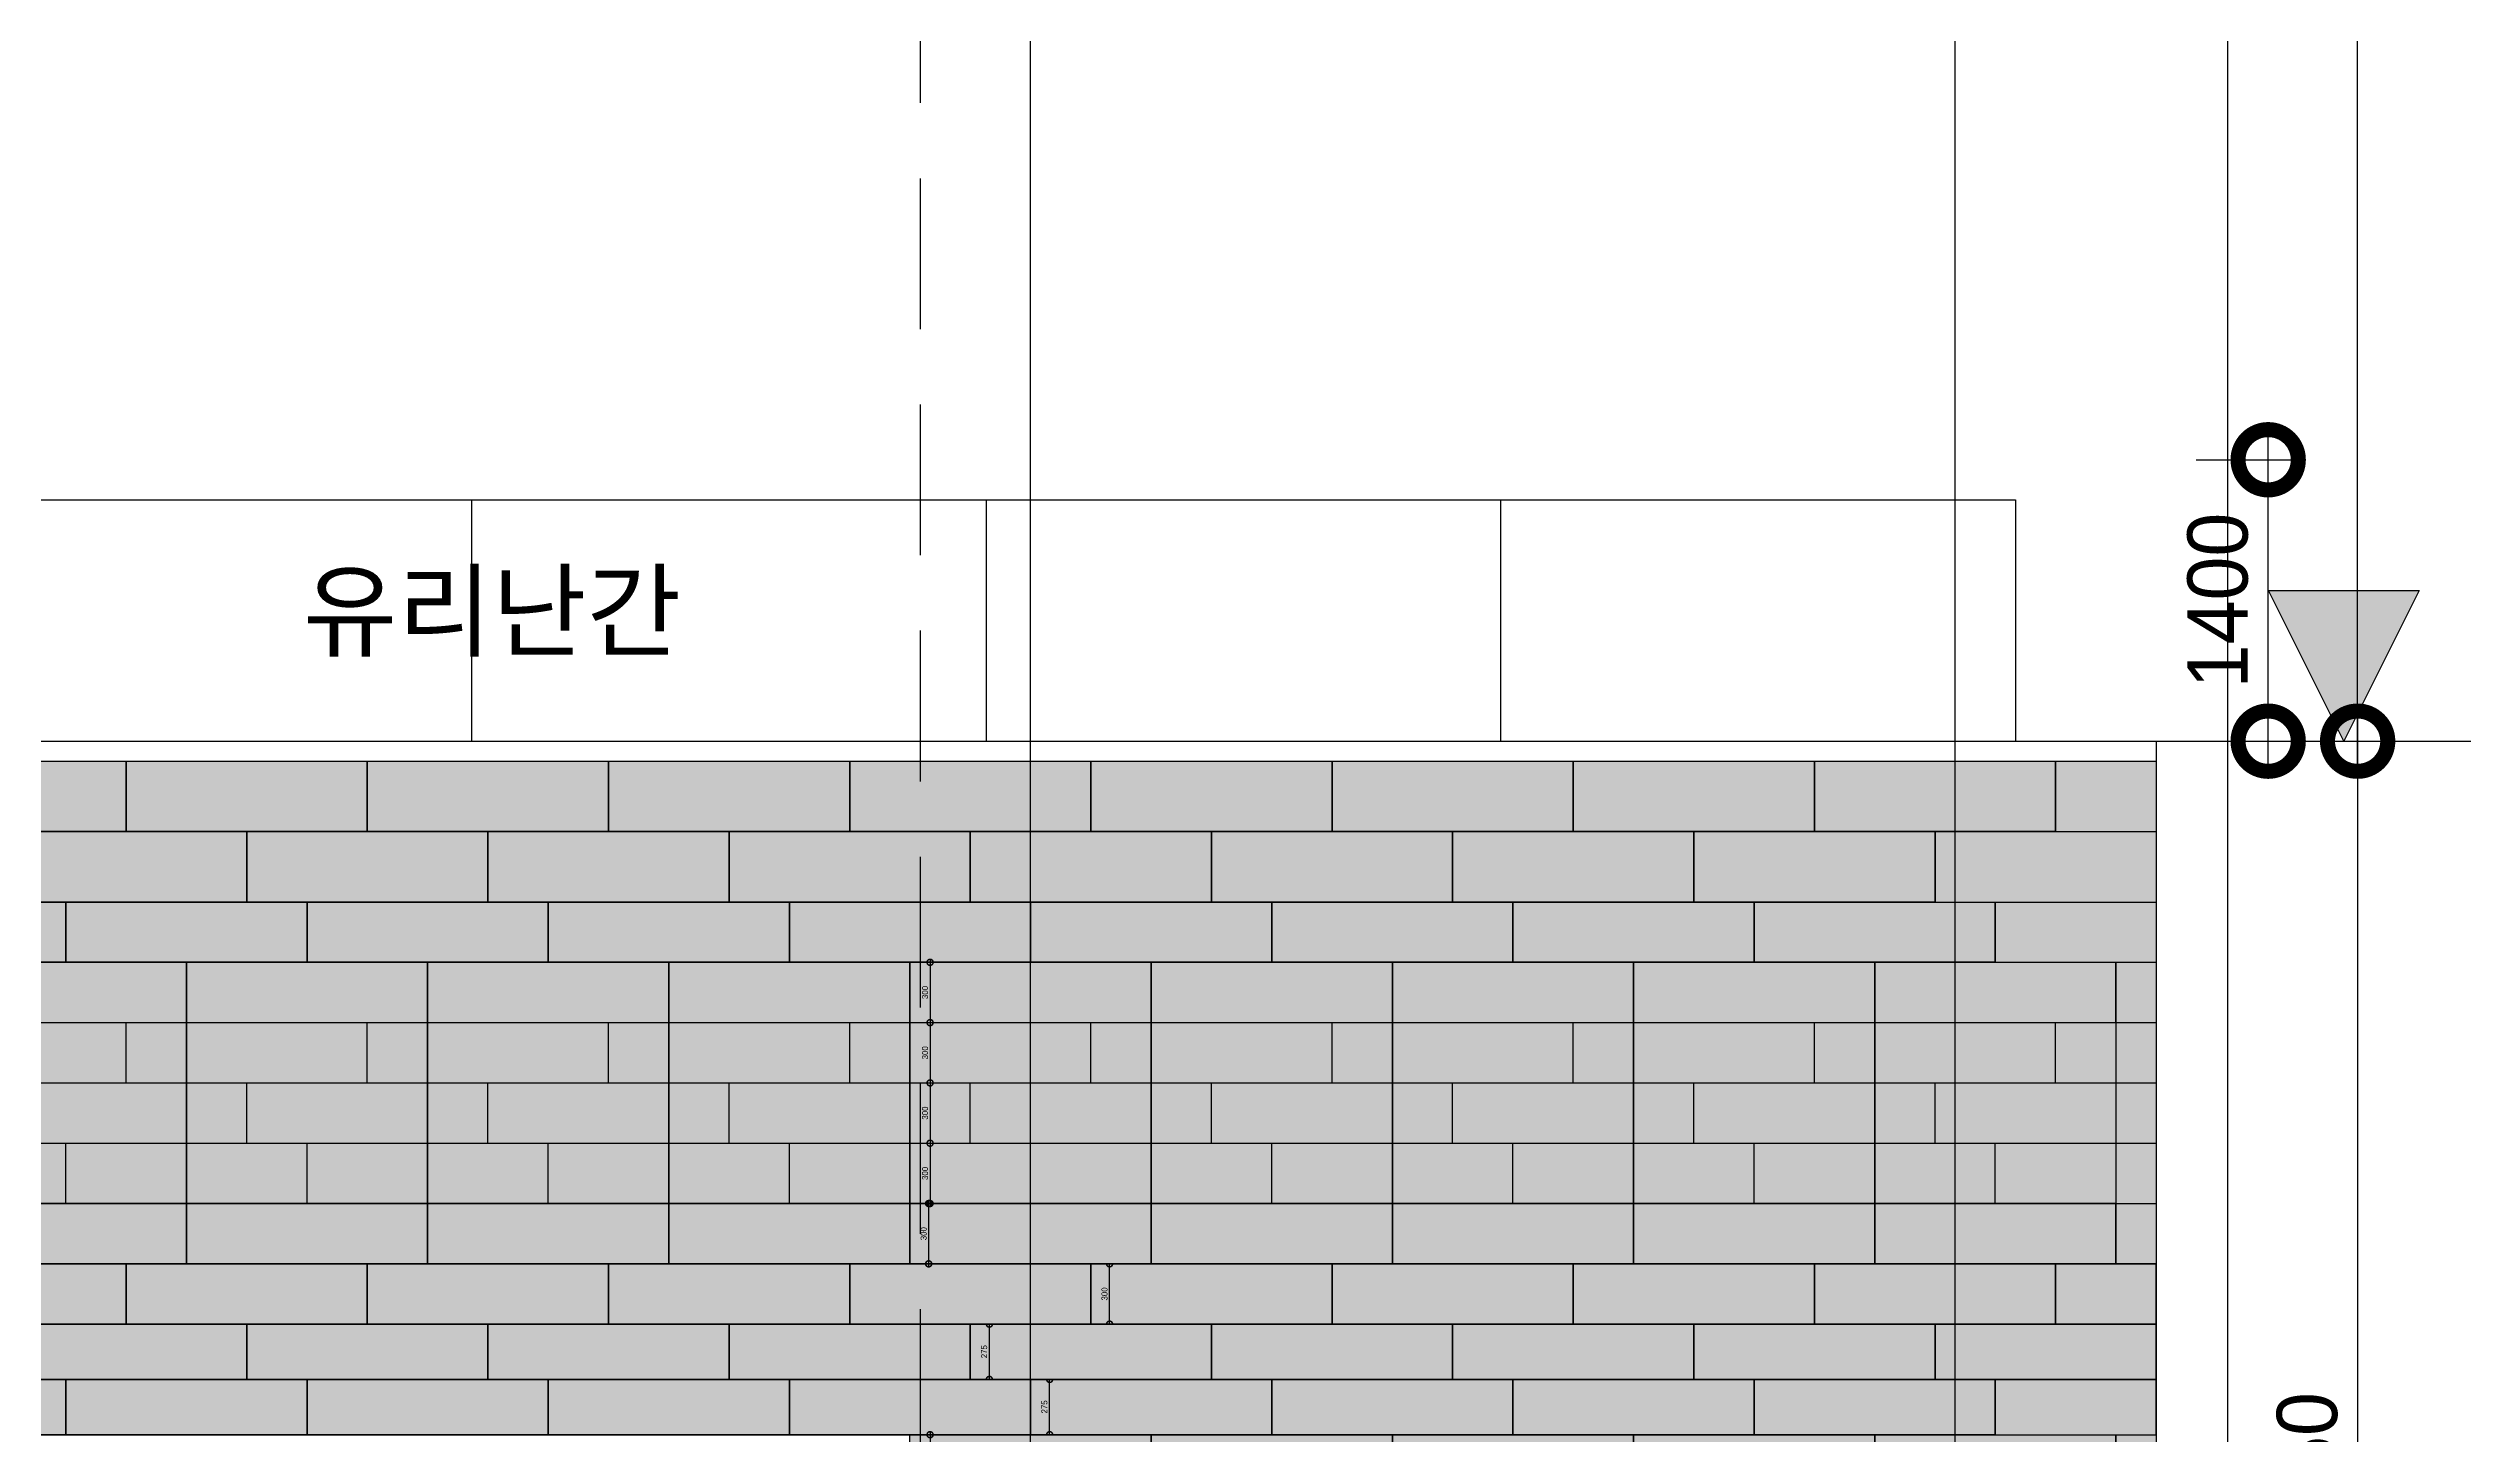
# Model space of a CAD drawing. Extents: x -430745 to 210250, y 0 to 148500.
# Drawn here: x 153908 to 165926, y 41629 to 48526 of the extents above; entities that cross this region are included whole.
import ezdxf
from ezdxf.xclip import XClip

# ---------------------------------------------------------------- set-up
doc = ezdxf.new("R2010")
doc.units = 0
doc.header["$LTSCALE"] = 250
doc.header["$MEASUREMENT"] = 0
doc.header["$XCLIPFRAME"] = 2
doc.linetypes.add('H1', pattern=[1.5, 1, -0.5])
doc.layers.get('0').update_dxf_attribs({"linetype": 'CONTINUOUS'})
doc.layers.get('Defpoints').update_dxf_attribs({"linetype": 'CONTINUOUS'})
for name, color, linetype in [('A-CEN', 1, 'CONTINUOUS'), ('A-DIM', 7, 'CONTINUOUS'), ('A-ELE-253', 253, 'CONTINUOUS'), ('A-ELE-6', 6, 'CONTINUOUS'), ('A-ELE-8 해치(세로)', 8, 'CONTINUOUS'), ('A-ETC-GLASS HANDRIAL', 5, 'CONTINUOUS'), ('A-SYM-LEVEL', 7, 'CONTINUOUS'), ('BOUNDARY_추후 증축', 7, 'H1'), ('X-배면도$0$A-ELE-8 해치', 8, 'CONTINUOUS')]:
    doc.layers.add(name, color=color, linetype=linetype)
doc.layers.add('NOPLOT', color=193, linetype='CONTINUOUS', plot=False)
doc.layers.add('NOPLOT-TEXT', color=41, linetype='CONTINUOUS', plot=False)
doc.styles.add('Gdim', font='')
doc.styles.add('Gtx', font='')
doc.styles.get('Gdim').set_extended_font_data('Dotum')
doc.styles.get('Gtx').set_extended_font_data('Dotum')
doc.dimstyles.new('Gdim100', dxfattribs={"dimscale": 100, "dimtxt": 3, "dimasz": 6, "dimexe": 1.5, "dimexo": 2, "dimgap": 1, "dimtad": 1, "dimdec": 0, "dimzin": 0, "dimdsep": 46, "dimtxsty": 'Gdim', "dimblk": 'DOTSMALL', "dimcen": 1.5, "dimdle": 1.5, "dimclrd": 1, "dimclre": 1, "dimclrt": 256, "dimazin": 0, "dimtfac": 1, "dimtdec": 0, "dimtix": 1, "dimtmove": 2, "dimatfit": 3, "dimldrblk": 'DOTSMALL', "dimfxl": 1.5, "dimtolj": 1, "dimtzin": 0, "dimlwd": -1, "dimlwe": -1, "dimarcsym": 0})

# ---------------------------------------------------------------- blocks, each defined once
blk = doc.blocks.new('A$C481fd194')
blk.add_hatch(color=256).paths.add_polyline_path([(375, 750), (-375, 750), (0, 0)])
blk.add_lwpolyline([(0, 0), (-375, 750), (375, 750), (0, 0)])
blk = doc.blocks.new('A$C8d7ec12c')
at = {"layer": 'A-SYM-LEVEL'}
blk.add_blockref('A$C481fd194', (0, -8100), dxfattribs=at)
blk = doc.blocks.new('A-CEN-WEST2')
at = {"layer": 'A-CEN'}
for p, q in [((14374810.5, -438071.4, 0), (14374810.5, -330738.1, 0)), ((14379410.5, -438071.4, 0), (14379410.5, -330738.1, 0))]:
    blk.add_line(p, q, dxfattribs=at)
at = {"layer": 'A-CEN', "elevation": 0}
blk.add_lwpolyline([(14300110.5, -413575.9), (14386647.6, -413575.9)], dxfattribs=at)
at = {"layer": 'A-SYM-LEVEL'}
blk.add_blockref('A$C8d7ec12c', (14381344.9, -405475.9, 0), dxfattribs=at)
blk = doc.blocks.new('_DotSmall')
at = {"color": 0, "linetype": 'ByBlock', "const_width": 0.5}
blk.add_lwpolyline([(-0.0625, 0, 1), (0.0625, 0, 1)], format="xyb", close=True, dxfattribs=at)
blk = doc.blocks.new('*D11')
at = {"layer": 'Defpoints', "color": 0, "transparency": 16777216}
for p in [(164395, 45079), (164395, 37729), (165398, 37729)]:
    blk.add_point(p, dxfattribs=at)
at = {"layer": 'NOPLOT', "color": 1, "transparency": 16777216}
for p, q in [((165398, 45229), (165398, 37579)), ((164595, 45079), (165548, 45079)), ((164595, 37729), (165548, 37729))]:
    blk.add_line(p, q, dxfattribs=at)
at = {"layer": 'NOPLOT', "color": 1, "transparency": 16777216, "xscale": 600, "yscale": 600, "zscale": 600}
for p, rotation in [((165398, 45079), 90), ((165398, 37729), 270)]:
    blk.add_blockref('_DotSmall', p, dxfattribs=dict(at, rotation=rotation))
at = {"layer": 'NOPLOT', "transparency": 16777216, "insert": (165148, 41404), "char_height": 300, "attachment_point": 5, "rotation": 90, "style": 'Gdim'}
blk.add_mtext('\\A1;7350', dxfattribs=at)
blk = doc.blocks.new('*D12')
at = {"layer": 'Defpoints', "color": 0, "transparency": 16777216}
for p in [(150895, 53179, 0), (165398, 53179), (164395, 45079)]:
    blk.add_point(p, dxfattribs=at)
at = {"layer": 'NOPLOT', "color": 1, "transparency": 16777216}
for p, q in [((165398, 44929), (165398, 53329)), ((151095, 53179), (165548, 53179)), ((164595, 45079), (165548, 45079))]:
    blk.add_line(p, q, dxfattribs=at)
at = {"layer": 'NOPLOT', "color": 1, "transparency": 16777216, "xscale": 600, "yscale": 600, "zscale": 600}
for p, rotation in [((165398, 53179), 90), ((165398, 45079), 270)]:
    blk.add_blockref('_DotSmall', p, dxfattribs=dict(at, rotation=rotation))
at = {"layer": 'NOPLOT', "transparency": 16777216, "insert": (165148, 49129), "char_height": 300, "attachment_point": 5, "rotation": 90, "style": 'Gdim'}
blk.add_mtext('\\A1;8100', dxfattribs=at)
blk = doc.blocks.new('*D22')
at = {"layer": 'Defpoints', "color": 0, "transparency": 16777216}
for p in [(164395, 46479), (164953, 46479), (164395, 45079)]:
    blk.add_point(p, dxfattribs=at)
at = {"layer": 'NOPLOT', "color": 1, "transparency": 16777216}
for p, q in [((164953, 44929), (164953, 46629)), ((164595, 46479), (165103, 46479)), ((164595, 45079), (165103, 45079))]:
    blk.add_line(p, q, dxfattribs=at)
at = {"layer": 'NOPLOT', "color": 1, "transparency": 16777216, "xscale": 600, "yscale": 600, "zscale": 600}
for p, rotation in [((164953, 46479), 90), ((164953, 45079), 270)]:
    blk.add_blockref('_DotSmall', p, dxfattribs=dict(at, rotation=rotation))
at = {"layer": 'NOPLOT', "transparency": 16777216, "insert": (164703, 45779), "char_height": 300, "attachment_point": 5, "rotation": 90, "style": 'Gdim'}
blk.add_mtext('\\A1;1400', dxfattribs=at)
blk = doc.blocks.new('*D162')
at = {"layer": 'Defpoints', "color": 0, "transparency": 16777216}
for p in [(0, 1200), (0, 900), (100, 900)]:
    blk.add_point(p, dxfattribs=at)
at = {"layer": 'NOPLOT', "color": 1, "transparency": 16777216}
for p, q in [((100, 1215), (100, 885)), ((20, 1200), (115, 1200)), ((20, 900), (115, 900))]:
    blk.add_line(p, q, dxfattribs=at)
at = {"layer": 'NOPLOT', "color": 1, "transparency": 16777216, "xscale": 60, "yscale": 60, "zscale": 60}
for p, rotation in [((100, 1200), 90), ((100, 900), 270)]:
    blk.add_blockref('_DotSmall', p, dxfattribs=dict(at, rotation=rotation))
at = {"layer": 'NOPLOT', "transparency": 16777216, "insert": (75, 1050), "char_height": 30, "attachment_point": 5, "rotation": 90, "style": 'Gdim'}
blk.add_mtext('\\A1;300', dxfattribs=at)
blk = doc.blocks.new('*D163')
at = {"layer": 'Defpoints', "color": 0, "transparency": 16777216}
for p in [(0, 900), (0, 600), (100, 600)]:
    blk.add_point(p, dxfattribs=at)
at = {"layer": 'NOPLOT', "color": 1, "transparency": 16777216}
for p, q in [((20, 900), (115, 900)), ((100, 915), (100, 585)), ((20, 600), (115, 600))]:
    blk.add_line(p, q, dxfattribs=at)
at = {"layer": 'NOPLOT', "color": 1, "transparency": 16777216, "xscale": 60, "yscale": 60, "zscale": 60}
for p, rotation in [((100, 900), 90), ((100, 600), 270)]:
    blk.add_blockref('_DotSmall', p, dxfattribs=dict(at, rotation=rotation))
at = {"layer": 'NOPLOT', "transparency": 16777216, "insert": (75, 750), "char_height": 30, "attachment_point": 5, "rotation": 90, "style": 'Gdim'}
blk.add_mtext('\\A1;300', dxfattribs=at)
blk = doc.blocks.new('*D164')
at = {"layer": 'Defpoints', "color": 0, "transparency": 16777216}
for p in [(0, 600), (0, 300), (100, 300)]:
    blk.add_point(p, dxfattribs=at)
at = {"layer": 'NOPLOT', "color": 1, "transparency": 16777216}
for p, q in [((100, 615), (100, 285)), ((20, 600), (115, 600)), ((20, 300), (115, 300))]:
    blk.add_line(p, q, dxfattribs=at)
at = {"layer": 'NOPLOT', "color": 1, "transparency": 16777216, "xscale": 60, "yscale": 60, "zscale": 60}
for p, rotation in [((100, 600), 90), ((100, 300), 270)]:
    blk.add_blockref('_DotSmall', p, dxfattribs=dict(at, rotation=rotation))
at = {"layer": 'NOPLOT', "transparency": 16777216, "insert": (75, 450), "char_height": 30, "attachment_point": 5, "rotation": 90, "style": 'Gdim'}
blk.add_mtext('\\A1;300', dxfattribs=at)
blk = doc.blocks.new('*D165')
at = {"layer": 'Defpoints', "color": 0, "transparency": 16777216}
for p in [(0, 300), (0, 0), (100, 0)]:
    blk.add_point(p, dxfattribs=at)
at = {"layer": 'NOPLOT', "color": 1, "transparency": 16777216}
for p, q in [((20, 300), (115, 300)), ((100, 315), (100, -15)), ((20, 0), (115, 0))]:
    blk.add_line(p, q, dxfattribs=at)
at = {"layer": 'NOPLOT', "color": 1, "transparency": 16777216, "xscale": 60, "yscale": 60, "zscale": 60}
for p, rotation in [((100, 300), 90), ((100, 0), 270)]:
    blk.add_blockref('_DotSmall', p, dxfattribs=dict(at, rotation=rotation))
at = {"layer": 'NOPLOT', "transparency": 16777216, "insert": (75, 150), "char_height": 30, "attachment_point": 5, "rotation": 90, "style": 'Gdim'}
blk.add_mtext('\\A1;300', dxfattribs=at)
blk = doc.blocks.new('*D167')
at = {"layer": 'Defpoints', "color": 0, "transparency": 16777216}
for p in [(0, 275), (95, 275), (0, 0)]:
    blk.add_point(p, dxfattribs=at)
at = {"layer": 'NOPLOT', "color": 1, "transparency": 16777216}
for p, q in [((20, 275), (110, 275)), ((95, -15), (95, 290)), ((20, 0), (110, 0))]:
    blk.add_line(p, q, dxfattribs=at)
at = {"layer": 'NOPLOT', "color": 1, "transparency": 16777216, "xscale": 60, "yscale": 60, "zscale": 60}
for p, rotation in [((95, 275), 90), ((95, 0), 270)]:
    blk.add_blockref('_DotSmall', p, dxfattribs=dict(at, rotation=rotation))
at = {"layer": 'NOPLOT', "transparency": 16777216, "insert": (69, 138), "char_height": 30, "attachment_point": 5, "rotation": 90, "style": 'Gdim'}
blk.add_mtext('\\A1;275', dxfattribs=at)
blk = doc.blocks.new('*D169')
at = {"layer": 'Defpoints', "color": 0, "transparency": 16777216}
for p in [(0, 275), (95, 275), (0, 0)]:
    blk.add_point(p, dxfattribs=at)
at = {"layer": 'NOPLOT', "color": 1, "transparency": 16777216}
for p, q in [((20, 275), (110, 275)), ((95, -15), (95, 290)), ((20, 0), (110, 0))]:
    blk.add_line(p, q, dxfattribs=at)
at = {"layer": 'NOPLOT', "color": 1, "transparency": 16777216, "xscale": 60, "yscale": 60, "zscale": 60}
for p, rotation in [((95, 275), 90), ((95, 0), 270)]:
    blk.add_blockref('_DotSmall', p, dxfattribs=dict(at, rotation=rotation))
at = {"layer": 'NOPLOT', "transparency": 16777216, "insert": (69, 138), "char_height": 30, "attachment_point": 5, "rotation": 90, "style": 'Gdim'}
blk.add_mtext('\\A1;275', dxfattribs=at)
blk = doc.blocks.new('*D175')
at = {"layer": 'Defpoints', "color": 0, "transparency": 16777216}
for p in [(0, 1200), (0, 900), (100, 900)]:
    blk.add_point(p, dxfattribs=at)
at = {"layer": 'NOPLOT', "color": 1, "transparency": 16777216}
for p, q in [((100, 1215), (100, 885)), ((20, 1200), (115, 1200)), ((20, 900), (115, 900))]:
    blk.add_line(p, q, dxfattribs=at)
at = {"layer": 'NOPLOT', "color": 1, "transparency": 16777216, "xscale": 60, "yscale": 60, "zscale": 60}
for p, rotation in [((100, 1200), 90), ((100, 900), 270)]:
    blk.add_blockref('_DotSmall', p, dxfattribs=dict(at, rotation=rotation))
at = {"layer": 'NOPLOT', "transparency": 16777216, "insert": (75, 1050), "char_height": 30, "attachment_point": 5, "rotation": 90, "style": 'Gdim'}
blk.add_mtext('\\A1;300', dxfattribs=at)
blk = doc.blocks.new('*D176')
at = {"layer": 'Defpoints', "color": 0, "transparency": 16777216}
for p in [(0, 900), (0, 600), (100, 600)]:
    blk.add_point(p, dxfattribs=at)
at = {"layer": 'NOPLOT', "color": 1, "transparency": 16777216}
for p, q in [((20, 900), (115, 900)), ((100, 915), (100, 585)), ((20, 600), (115, 600))]:
    blk.add_line(p, q, dxfattribs=at)
at = {"layer": 'NOPLOT', "color": 1, "transparency": 16777216, "xscale": 60, "yscale": 60, "zscale": 60}
for p, rotation in [((100, 900), 90), ((100, 600), 270)]:
    blk.add_blockref('_DotSmall', p, dxfattribs=dict(at, rotation=rotation))
at = {"layer": 'NOPLOT', "transparency": 16777216, "insert": (75, 750), "char_height": 30, "attachment_point": 5, "rotation": 90, "style": 'Gdim'}
blk.add_mtext('\\A1;300', dxfattribs=at)
blk = doc.blocks.new('*D177')
at = {"layer": 'Defpoints', "color": 0, "transparency": 16777216}
for p in [(0, 600), (0, 300), (100, 300)]:
    blk.add_point(p, dxfattribs=at)
at = {"layer": 'NOPLOT', "color": 1, "transparency": 16777216}
for p, q in [((100, 615), (100, 285)), ((20, 600), (115, 600)), ((20, 300), (115, 300))]:
    blk.add_line(p, q, dxfattribs=at)
at = {"layer": 'NOPLOT', "color": 1, "transparency": 16777216, "xscale": 60, "yscale": 60, "zscale": 60}
for p, rotation in [((100, 600), 90), ((100, 300), 270)]:
    blk.add_blockref('_DotSmall', p, dxfattribs=dict(at, rotation=rotation))
at = {"layer": 'NOPLOT', "transparency": 16777216, "insert": (75, 450), "char_height": 30, "attachment_point": 5, "rotation": 90, "style": 'Gdim'}
blk.add_mtext('\\A1;300', dxfattribs=at)
blk = doc.blocks.new('*D178')
at = {"layer": 'Defpoints', "color": 0, "transparency": 16777216}
for p in [(0, 300), (0, 0), (100, 0)]:
    blk.add_point(p, dxfattribs=at)
at = {"layer": 'NOPLOT', "color": 1, "transparency": 16777216}
for p, q in [((20, 300), (115, 300)), ((100, 315), (100, -15)), ((20, 0), (115, 0))]:
    blk.add_line(p, q, dxfattribs=at)
at = {"layer": 'NOPLOT', "color": 1, "transparency": 16777216, "xscale": 60, "yscale": 60, "zscale": 60}
for p, rotation in [((100, 300), 90), ((100, 0), 270)]:
    blk.add_blockref('_DotSmall', p, dxfattribs=dict(at, rotation=rotation))
at = {"layer": 'NOPLOT', "transparency": 16777216, "insert": (75, 150), "char_height": 30, "attachment_point": 5, "rotation": 90, "style": 'Gdim'}
blk.add_mtext('\\A1;300', dxfattribs=at)
blk = doc.blocks.new('*D171')
at = {"layer": 'Defpoints', "color": 0, "transparency": 16777216}
for p in [(0, 300), (93, 300), (0, 0)]:
    blk.add_point(p, dxfattribs=at)
at = {"layer": 'NOPLOT', "color": 1, "transparency": 16777216}
for p, q in [((20, 300), (108, 300)), ((93, -15), (93, 315)), ((20, 0), (108, 0))]:
    blk.add_line(p, q, dxfattribs=at)
at = {"layer": 'NOPLOT', "color": 1, "transparency": 16777216, "xscale": 60, "yscale": 60, "zscale": 60}
for p, rotation in [((93, 300), 90), ((93, 0), 270)]:
    blk.add_blockref('_DotSmall', p, dxfattribs=dict(at, rotation=rotation))
at = {"layer": 'NOPLOT', "transparency": 16777216, "insert": (68, 150), "char_height": 30, "attachment_point": 5, "rotation": 90, "style": 'Gdim'}
blk.add_mtext('\\A1;300', dxfattribs=at)
blk = doc.blocks.new('*D173')
at = {"layer": 'Defpoints', "color": 0, "transparency": 16777216}
for p in [(0, 300), (93, 300), (0, 0)]:
    blk.add_point(p, dxfattribs=at)
at = {"layer": 'NOPLOT', "color": 1, "transparency": 16777216}
for p, q in [((20, 300), (108, 300)), ((93, -15), (93, 315)), ((20, 0), (108, 0))]:
    blk.add_line(p, q, dxfattribs=at)
at = {"layer": 'NOPLOT', "color": 1, "transparency": 16777216, "xscale": 60, "yscale": 60, "zscale": 60}
for p, rotation in [((93, 300), 90), ((93, 0), 270)]:
    blk.add_blockref('_DotSmall', p, dxfattribs=dict(at, rotation=rotation))
at = {"layer": 'NOPLOT', "transparency": 16777216, "insert": (68, 150), "char_height": 30, "attachment_point": 5, "rotation": 90, "style": 'Gdim'}
blk.add_mtext('\\A1;300', dxfattribs=at)
blk = doc.blocks.new('*U183')
for p, q in [((37200, 0), (37200, 300)), ((38400, 0), (38400, 300)), ((39600, 0), (39600, 300)), ((40800, 0), (40800, 300)), ((42000, 0), (42000, 300)), ((43200, 0), (43200, 300)), ((44400, 0), (44400, 300)), ((45600, 0), (45600, 300)), ((46800, 0), (46800, 300))]:
    blk.add_line(p, q)
at = {"layer": 'NOPLOT'}
for points in [[(36000, 300), (37200, 300), (37200, 0), (36000, 0)], [(37200, 300), (38400, 300), (38400, 0), (37200, 0)], [(38400, 300), (39600, 300), (39600, 0), (38400, 0)], [(39600, 300), (40800, 300), (40800, 0), (39600, 0)], [(40800, 300), (42000, 300), (42000, 0), (40800, 0)], [(42000, 300), (43200, 300), (43200, 0), (42000, 0)], [(43200, 300), (44400, 300), (44400, 0), (43200, 0)], [(44400, 300), (45600, 300), (45600, 0), (44400, 0)], [(45600, 300), (46800, 300), (46800, 0), (45600, 0)]]:
    blk.add_lwpolyline(points, close=True, dxfattribs=at)
blk = doc.blocks.new('*U181')
for p, q in [((38400, 0), (38400, 350)), ((39600, 0), (39600, 350)), ((40800, 0), (40800, 350)), ((42000, 0), (42000, 350)), ((43200, 0), (43200, 350)), ((44400, 0), (44400, 350)), ((45600, 0), (45600, 350)), ((46800, 0), (46800, 350))]:
    blk.add_line(p, q)
at = {"layer": 'NOPLOT'}
for points in [[(37200, 350), (38400, 350), (38400, 0), (37200, 0)], [(38400, 350), (39600, 350), (39600, 0), (38400, 0)], [(39600, 350), (40800, 350), (40800, 0), (39600, 0)], [(40800, 350), (42000, 350), (42000, 0), (40800, 0)], [(42000, 350), (43200, 350), (43200, 0), (42000, 0)], [(43200, 350), (44400, 350), (44400, 0), (43200, 0)], [(44400, 350), (45600, 350), (45600, 0), (44400, 0)], [(45600, 350), (46800, 350), (46800, 0), (45600, 0)]]:
    blk.add_lwpolyline(points, close=True, dxfattribs=at)
blk = doc.blocks.new('*U179')
for p, q in [((37200, 0), (37200, 350)), ((38400, 0), (38400, 350)), ((39600, 0), (39600, 350)), ((40800, 0), (40800, 350)), ((42000, 0), (42000, 350)), ((43200, 0), (43200, 350)), ((44400, 0), (44400, 350)), ((45600, 0), (45600, 350)), ((46800, 0), (46800, 350))]:
    blk.add_line(p, q)
at = {"layer": 'NOPLOT'}
for points in [[(36000, 350), (37200, 350), (37200, 0), (36000, 0)], [(37200, 350), (38400, 350), (38400, 0), (37200, 0)], [(38400, 350), (39600, 350), (39600, 0), (38400, 0)], [(39600, 350), (40800, 350), (40800, 0), (39600, 0)], [(40800, 350), (42000, 350), (42000, 0), (40800, 0)], [(42000, 350), (43200, 350), (43200, 0), (42000, 0)], [(43200, 350), (44400, 350), (44400, 0), (43200, 0)], [(44400, 350), (45600, 350), (45600, 0), (44400, 0)], [(45600, 350), (46800, 350), (46800, 0), (45600, 0)]]:
    blk.add_lwpolyline(points, close=True, dxfattribs=at)
blk = doc.blocks.new('*U161')
for p, q in [((0, 900), (0, 1200)), ((1200, 900), (1200, 1200)), ((2400, 900), (2400, 1200)), ((3600, 900), (3600, 1200)), ((4800, 900), (4800, 1200)), ((6000, 900), (6000, 1200)), ((900, 600), (900, 900)), ((2100, 600), (2100, 900)), ((3300, 600), (3300, 900)), ((4500, 600), (4500, 900)), ((5700, 600), (5700, 900)), ((300, 300), (300, 600)), ((1500, 300), (1500, 600)), ((2700, 300), (2700, 600)), ((3900, 300), (3900, 600)), ((5100, 300), (5100, 600)), ((600, 0), (600, 300)), ((1800, 0), (1800, 300)), ((3000, 0), (3000, 300)), ((4200, 0), (4200, 300)), ((5400, 0), (5400, 300))]:
    blk.add_line(p, q)
at = {"layer": 'NOPLOT'}
for p, q in [((0, 900), (1200, 900)), ((1200, 900), (2400, 900)), ((2400, 900), (3600, 900)), ((3600, 900), (4800, 900)), ((4800, 900), (6000, 900)), ((0, 600), (1200, 600)), ((1200, 600), (2400, 600)), ((2400, 600), (3600, 600)), ((3600, 600), (4800, 600)), ((4800, 600), (6000, 600)), ((0, 300), (1200, 300)), ((1200, 300), (2400, 300)), ((2400, 300), (3600, 300)), ((3600, 300), (4800, 300)), ((4800, 300), (6000, 300))]:
    blk.add_line(p, q, dxfattribs=at)
for points in [[(0, 1200), (1200, 1200), (1200, 0), (0, 0)], [(1200, 1200), (2400, 1200), (2400, 0), (1200, 0)], [(2400, 1200), (3600, 1200), (3600, 0), (2400, 0)], [(3600, 1200), (4800, 1200), (4800, 0), (3600, 0)], [(4800, 1200), (6000, 1200), (6000, 0), (4800, 0)]]:
    blk.add_lwpolyline(points, close=True, dxfattribs=at)
for base, p1, p2, picture, middle in [((99.9, 900), (0, 1200), (0, 900), '*D162', (74.9, 1050)), ((99.9, 600), (0, 900), (0, 600), '*D163', (74.9, 750)), ((99.9, 300), (0, 600), (0, 300), '*D164', (74.9, 450)), ((99.9, 0), (0, 300), (0, 0), '*D165', (74.9, 150))]:
    dim = blk.add_linear_dim(base=base, p1=p1, p2=p2, angle=90, dimstyle='Gdim100', override={"dimscale": 10, "dimarcsym": 1}, dxfattribs=at)
    dim.commit()
    dim.dimension.update_dxf_attribs({"geometry": picture, "text_midpoint": middle})
blk = doc.blocks.new('*U166')
for p, q in [((-4800, 0), (-4800, 275)), ((-3600, 0), (-3600, 275)), ((-2400, 0), (-2400, 275)), ((-1200, 0), (-1200, 275)), ((0, 0), (0, 275)), ((0, 0), (0, 275)), ((1200, 0), (1200, 275)), ((2400, 0), (2400, 275)), ((3600, 0), (3600, 275)), ((4800, 0), (4800, 275))]:
    blk.add_line(p, q)
at = {"layer": 'NOPLOT'}
for points in [[(-6000, 275), (-4800, 275), (-4800, 0), (-6000, 0)], [(-4800, 275), (-3600, 275), (-3600, 0), (-4800, 0)], [(-3600, 275), (-2400, 275), (-2400, 0), (-3600, 0)], [(-2400, 275), (-1200, 275), (-1200, 0), (-2400, 0)], [(-1200, 275), (0, 275), (0, 0), (-1200, 0)], [(0, 275), (1200, 275), (1200, 0), (0, 0)], [(1200, 275), (2400, 275), (2400, 0), (1200, 0)], [(2400, 275), (3600, 275), (3600, 0), (2400, 0)], [(3600, 275), (4800, 275), (4800, 0), (3600, 0)]]:
    blk.add_lwpolyline(points, close=True, dxfattribs=at)
dim = blk.add_linear_dim(base=(94.5, 275), p1=(0, 0), p2=(0, 275), angle=90, dimstyle='Gdim100', override={"dimscale": 10, "dimarcsym": 1}, dxfattribs=at)
dim.commit()
dim.dimension.update_dxf_attribs({"geometry": '*D167', "text_midpoint": (69.5, 137.5)})
blk = doc.blocks.new('*U168')
for p, q in [((-3600, 0), (-3600, 275)), ((-2400, 0), (-2400, 275)), ((-1200, 0), (-1200, 275)), ((0, 0), (0, 275)), ((0, 0), (0, 275)), ((1200, 0), (1200, 275)), ((2400, 0), (2400, 275)), ((3600, 0), (3600, 275)), ((4800, 0), (4800, 275))]:
    blk.add_line(p, q)
at = {"layer": 'NOPLOT'}
for points in [[(-4800, 275), (-3600, 275), (-3600, 0), (-4800, 0)], [(-3600, 275), (-2400, 275), (-2400, 0), (-3600, 0)], [(-2400, 275), (-1200, 275), (-1200, 0), (-2400, 0)], [(-1200, 275), (0, 275), (0, 0), (-1200, 0)], [(0, 275), (1200, 275), (1200, 0), (0, 0)], [(1200, 275), (2400, 275), (2400, 0), (1200, 0)], [(2400, 275), (3600, 275), (3600, 0), (2400, 0)], [(3600, 275), (4800, 275), (4800, 0), (3600, 0)]]:
    blk.add_lwpolyline(points, close=True, dxfattribs=at)
dim = blk.add_linear_dim(base=(94.5, 275), p1=(0, 0), p2=(0, 275), angle=90, dimstyle='Gdim100', override={"dimscale": 10, "dimarcsym": 1}, dxfattribs=at)
dim.commit()
dim.dimension.update_dxf_attribs({"geometry": '*D169', "text_midpoint": (69.5, 137.5)})
blk = doc.blocks.new('*U174')
for p, q in [((-3600, 900), (-3600, 1200)), ((-2400, 900), (-2400, 1200)), ((-1200, 900), (-1200, 1200)), ((0, 900), (0, 1200)), ((0, 900), (0, 1200)), ((1200, 900), (1200, 1200)), ((2400, 900), (2400, 1200)), ((3600, 900), (3600, 1200)), ((4800, 900), (4800, 1200)), ((6000, 900), (6000, 1200)), ((-3900, 600), (-3900, 900)), ((-2700, 600), (-2700, 900)), ((-1500, 600), (-1500, 900)), ((-300, 600), (-300, 900)), ((900, 600), (900, 900)), ((2100, 600), (2100, 900)), ((3300, 600), (3300, 900)), ((4500, 600), (4500, 900)), ((5700, 600), (5700, 900)), ((-3300, 300), (-3300, 600)), ((-2100, 300), (-2100, 600)), ((-900, 300), (-900, 600)), ((300, 300), (300, 600)), ((1500, 300), (1500, 600)), ((2700, 300), (2700, 600)), ((3900, 300), (3900, 600)), ((5100, 300), (5100, 600)), ((-4200, 0), (-4200, 300)), ((-3000, 0), (-3000, 300)), ((-1800, 0), (-1800, 300)), ((-600, 0), (-600, 300)), ((600, 0), (600, 300)), ((1800, 0), (1800, 300)), ((3000, 0), (3000, 300)), ((4200, 0), (4200, 300)), ((5400, 0), (5400, 300))]:
    blk.add_line(p, q)
at = {"layer": 'NOPLOT'}
for p, q in [((-4800, 900), (-3600, 900)), ((-3600, 900), (-2400, 900)), ((-2400, 900), (-1200, 900)), ((-1200, 900), (0, 900)), ((0, 900), (1200, 900)), ((1200, 900), (2400, 900)), ((2400, 900), (3600, 900)), ((3600, 900), (4800, 900)), ((4800, 900), (6000, 900)), ((-4800, 600), (-3600, 600)), ((-3600, 600), (-2400, 600)), ((-2400, 600), (-1200, 600)), ((-1200, 600), (0, 600)), ((0, 600), (1200, 600)), ((1200, 600), (2400, 600)), ((2400, 600), (3600, 600)), ((3600, 600), (4800, 600)), ((4800, 600), (6000, 600)), ((-4800, 300), (-3600, 300)), ((-3600, 300), (-2400, 300)), ((-2400, 300), (-1200, 300)), ((-1200, 300), (0, 300)), ((0, 300), (1200, 300)), ((1200, 300), (2400, 300)), ((2400, 300), (3600, 300)), ((3600, 300), (4800, 300)), ((4800, 300), (6000, 300))]:
    blk.add_line(p, q, dxfattribs=at)
for points in [[(-4800, 1200), (-3600, 1200), (-3600, 0), (-4800, 0)], [(-3600, 1200), (-2400, 1200), (-2400, 0), (-3600, 0)], [(-2400, 1200), (-1200, 1200), (-1200, 0), (-2400, 0)], [(-1200, 1200), (0, 1200), (0, 0), (-1200, 0)], [(0, 1200), (1200, 1200), (1200, 0), (0, 0)], [(1200, 1200), (2400, 1200), (2400, 0), (1200, 0)], [(2400, 1200), (3600, 1200), (3600, 0), (2400, 0)], [(3600, 1200), (4800, 1200), (4800, 0), (3600, 0)], [(4800, 1200), (6000, 1200), (6000, 0), (4800, 0)]]:
    blk.add_lwpolyline(points, close=True, dxfattribs=at)
for base, p1, p2, picture, middle in [((99.9, 900), (0, 1200), (0, 900), '*D175', (74.9, 1050)), ((99.9, 600), (0, 900), (0, 600), '*D176', (74.9, 750)), ((99.9, 300), (0, 600), (0, 300), '*D177', (74.9, 450)), ((99.9, 0), (0, 300), (0, 0), '*D178', (74.9, 150))]:
    dim = blk.add_linear_dim(base=base, p1=p1, p2=p2, angle=90, dimstyle='Gdim100', override={"dimscale": 10, "dimarcsym": 1}, dxfattribs=at)
    dim.commit()
    dim.dimension.update_dxf_attribs({"geometry": picture, "text_midpoint": middle})
blk = doc.blocks.new('*U170')
for p, q in [((-3600, 0), (-3600, 300)), ((-2400, 0), (-2400, 300)), ((-1200, 0), (-1200, 300)), ((0, 0), (0, 300)), ((0, 0), (0, 300)), ((1200, 0), (1200, 300)), ((2400, 0), (2400, 300)), ((3600, 0), (3600, 300)), ((4800, 0), (4800, 300)), ((6000, 0), (6000, 300))]:
    blk.add_line(p, q)
at = {"layer": 'NOPLOT'}
for points in [[(-4800, 300), (-3600, 300), (-3600, 0), (-4800, 0)], [(-3600, 300), (-2400, 300), (-2400, 0), (-3600, 0)], [(-2400, 300), (-1200, 300), (-1200, 0), (-2400, 0)], [(-1200, 300), (0, 300), (0, 0), (-1200, 0)], [(0, 300), (1200, 300), (1200, 0), (0, 0)], [(1200, 300), (2400, 300), (2400, 0), (1200, 0)], [(2400, 300), (3600, 300), (3600, 0), (2400, 0)], [(3600, 300), (4800, 300), (4800, 0), (3600, 0)], [(4800, 300), (6000, 300), (6000, 0), (4800, 0)]]:
    blk.add_lwpolyline(points, close=True, dxfattribs=at)
dim = blk.add_linear_dim(base=(93.4, 300), p1=(0, 0), p2=(0, 300), angle=90, dimstyle='Gdim100', override={"dimscale": 10, "dimarcsym": 1}, dxfattribs=at)
dim.commit()
dim.dimension.update_dxf_attribs({"geometry": '*D171', "text_midpoint": (68.4, 150)})
blk = doc.blocks.new('*U172')
for p, q in [((-4800, 0), (-4800, 300)), ((-3600, 0), (-3600, 300)), ((-2400, 0), (-2400, 300)), ((-1200, 0), (-1200, 300)), ((0, 0), (0, 300)), ((0, 0), (0, 300)), ((1200, 0), (1200, 300)), ((2400, 0), (2400, 300)), ((3600, 0), (3600, 300)), ((4800, 0), (4800, 300))]:
    blk.add_line(p, q)
at = {"layer": 'NOPLOT'}
for points in [[(-6000, 300), (-4800, 300), (-4800, 0), (-6000, 0)], [(-4800, 300), (-3600, 300), (-3600, 0), (-4800, 0)], [(-3600, 300), (-2400, 300), (-2400, 0), (-3600, 0)], [(-2400, 300), (-1200, 300), (-1200, 0), (-2400, 0)], [(-1200, 300), (0, 300), (0, 0), (-1200, 0)], [(0, 300), (1200, 300), (1200, 0), (0, 0)], [(1200, 300), (2400, 300), (2400, 0), (1200, 0)], [(2400, 300), (3600, 300), (3600, 0), (2400, 0)], [(3600, 300), (4800, 300), (4800, 0), (3600, 0)]]:
    blk.add_lwpolyline(points, close=True, dxfattribs=at)
dim = blk.add_linear_dim(base=(93.4, 300), p1=(0, 0), p2=(0, 300), angle=90, dimstyle='Gdim100', override={"dimscale": 10, "dimarcsym": 1}, dxfattribs=at)
dim.commit()
dim.dimension.update_dxf_attribs({"geometry": '*D173', "text_midpoint": (68.4, 150)})

msp = doc.modelspace()

# ---------------------------------------------------------------- hatches: boundary and pattern name
at = {"layer": 'A-ELE-253'}
h = msp.add_hatch(dxfattribs=at)
h.set_pattern_fill('AR-CONC', color=256, scale=3)
h.set_pattern_definition([(50, (0, 0), (546.554, -47.8173), [57.15, -628.65]), (355, (0, 0), (-105.7285, 573.17), [45.72, -502.92]), (100.451, (45.55, -4), (440.8275, 525.35), [48.57, -534.27]), (46.1842, (0, 152.4), (813.237, -126.127), [85.725, -942.975]), (96.6356, (67.8, 141.9), (712.2127, 742.2767), [72.855, -801.405]), (351.184, (0, 152.4), (712.214, 742.2754), [68.58, -754.38]), (21, (76.2, 114.3), (454.8446, -306.7966), [57.15, -628.65]), (326, (76.2, 114.3), (185.406, 552.5639), [45.72, -502.92]), (71.4514, (114.1, 88.73), (640.2495, 245.7686), [48.57, -534.27]), (37.5, (0, 0), (9.2658, 253.66512), [0, -496.824, 0, -510.54, 0, -504.825]), (7.5, (0, 0), (200.459, 300.54172), [0, -291.084, 0, -485.394, 0, -192.405]), (327.5, (-169.93, 0), (406.77179, -17.18623), [0, -190.5, 0, -594.36, 0, -788.67]), (317.5, (-246.13, 0), (444.38754, 76.2795), [0, -247.65, 0, -394.716, 0, -560.07])])
h.paths.add_polyline_path([(164395.3, 44978.9), (121565.3, 44978.9), (121565.3, 45078.9), (121565.3, 53078.9), (116195.3, 53078.9), (116195.3, 46578.9), (116195.3, 41628.9), (116445.3, 41628.9), (120745.3, 41628.9), (120745.3, 37728.9), (120745.3, 37628.9), (121565.3, 37628.9), (121565.3, 41628.9), (158195.3, 41628.9), (158195.3, 36928.9), (164395.3, 36928.9)])
at = {"layer": 'X-배면도$0$A-ELE-8 해치'}
h = msp.add_hatch(dxfattribs=at)
h.set_pattern_fill('_USER', color=256, scale=300, pattern_type=0)
h.set_pattern_definition([(0, (116195.25, 43678.93), (0, 300), [])])
h.paths.add_polyline_path([(164395.3, 43678.9), (116195.3, 43678.9), (116195.3, 42178.9), (116445.3, 42178.9), (120745.3, 42178.9), (121565.3, 42178.9), (158195.3, 42178.9), (164395.3, 42178.9)])
h = msp.add_hatch(dxfattribs=at)
h.set_pattern_fill('_USER', color=256, scale=300, pattern_type=0)
h.set_pattern_definition([(0, (116445.25, 41628.93), (0, 300), [])])
h.paths.add_polyline_path([(116445.3, 41628.9), (116195.3, 41628.9), (116195.3, 37728.9), (116445.3, 37728.9)])
h.paths.add_polyline_path([(121565.3, 41628.9), (120745.3, 41628.9), (120745.3, 37728.9), (120895.3, 37728.9), (120895.3, 37628.9), (120995.3, 37628.9), (121565.3, 37597.3)])
h.paths.add_polyline_path([(164395.3, 41628.9), (158195.3, 41628.9), (158195.3, 36928.9), (164395.3, 36928.9)])

# ---------------------------------------------------------------- linework, layer by layer
at = {"layer": 'A-ELE-6'}
for p, q in [((121565.3, 45078.9), (164395.3, 45078.9)), ((164395.3, 45078.9), (164395.3, 36928.9)), ((121565.3, 44978.9), (164395.3, 44978.9)), ((121565.3, 41628.9), (158195.3, 41628.9)), ((158195.3, 36928.9, 0), (158195.3, 41628.9))]:
    msp.add_line(p, q, dxfattribs=at)
at = {"layer": 'A-ETC-GLASS HANDRIAL'}
for p, q in [((150895.3, 46278.9), (163695.3, 46278.9)), ((156015.3, 45078.9), (156015.3, 46278.9)), ((158575.3, 45078.9), (158575.3, 46278.9)), ((161135.3, 45078.9), (161135.3, 46278.9)), ((163695.3, 46278.9), (163695.3, 45078.9))]:
    msp.add_line(p, q, dxfattribs=at)
at = {"layer": 'BOUNDARY_추후 증축', "ltscale": 3, "elevation": 0}
msp.add_lwpolyline([(115545.3, 37028.9), (115545.3, 86128.9), (158245.3, 86128.9), (158245.3, 36928.9)], dxfattribs=at)
at = {"layer": 'NOPLOT'}
msp.add_lwpolyline([(25750, 126250), (164750, 126250), (164750, 22250), (25750, 22250)], close=True, dxfattribs=at)
at = {"layer": 'X-배면도$0$A-ELE-8 해치'}
for p, q in [((116195.3, 44628.9), (164395.3, 44628.9)), ((116195.3, 44278.9), (164395.3, 44278.9)), ((116195.3, 43978.9), (164395.3, 43978.9)), ((116195.3, 43678.9), (164395.3, 43678.9)), ((116195.3, 42178.9), (164395.3, 42178.9)), ((116195.3, 41903.9), (164395.3, 41903.9)), ((158195.3, 41628.9), (164395.3, 41628.9))]:
    msp.add_line(p, q, dxfattribs=at)

# ---------------------------------------------------------------- block references
at = {"layer": 'A-DIM'}
msp.add_blockref('A-CEN-WEST2', (-14216015.2, 458654.8), dxfattribs=at)
at = {"layer": 'A-ELE-8 해치(세로)'}
for name, p in [('*U179', (117095.3, 44628.9)), ('*U181', (116495.3, 44278.9)), ('*U183', (116795.3, 43978.9)), ('*U174', (158195.3, 42778.9)), ('*U170', (158195.3, 42478.9)), ('*U161', (158195.3, 40428.9))]:
    msp.add_blockref(name, p, dxfattribs=at)
ref = msp.add_blockref('*U172', (159095.3, 42178.9), dxfattribs=at)
XClip(ref).set_block_clipping_path([(-42900, 0), (5299.998715091, 300)])
ref = msp.add_blockref('*U168', (158495.3, 41903.9), dxfattribs=at)
XClip(ref).set_block_clipping_path([(-42300.0015668913, 0), (5899.998715091, 275)])
ref = msp.add_blockref('*U166', (158795.3, 41628.9), dxfattribs=at)
XClip(ref).set_block_clipping_path([(-42600, 0), (5599.998715091, 275)])

# ---------------------------------------------------------------- texts
at = {"layer": 'NOPLOT-TEXT', "linetype": 'Continuous', "style": 'Gtx'}
msp.add_text('유리난간', height=375, rotation=360, dxfattribs=at).set_placement((155174.4, 45539.8, 0))

# ---------------------------------------------------------------- dimensions: what is measured, and where the dimension line sits
at = {"layer": 'NOPLOT'}
for base, p2, picture, middle in [((165397.9, 53178.9), (150895.3, 53178.9, 0), '*D12', (165147.7, 49128.9)), ((164953.3, 46478.9), (164395.3, 46478.9), '*D22', (164703.1, 45778.9)), ((165397.9, 37728.9), (164395.3, 37728.9), '*D11', (165147.7, 41403.9))]:
    dim = msp.add_linear_dim(base=base, p1=(164395.3, 45078.9), p2=p2, angle=90, dimstyle='Gdim100', dxfattribs=at)
    dim.commit()
    dim.dimension.update_dxf_attribs({"geometry": picture, "text_midpoint": middle})

doc.saveas('drawing.dxf')
